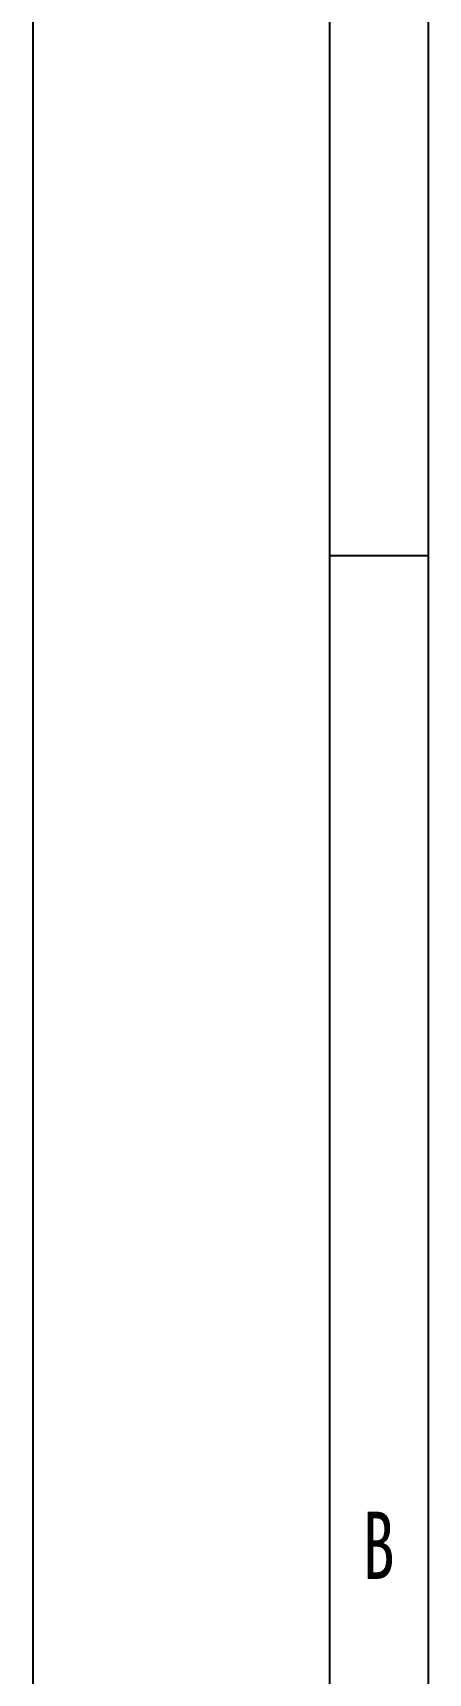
# Model space of a CAD drawing. Header units: inches. Extents: x 47316 to 59086, y 3141 to 11743.
# Drawn here: x 50262.9 to 50282.9, y 4978.2 to 5061.1 of the extents above; entities that cross this region are included whole.
import ezdxf

# ---------------------------------------------------------------- set-up
doc = ezdxf.new("R2010")
doc.units = ezdxf.units.IN
doc.header["$MEASUREMENT"] = 0
doc.layers.add('_BLACK_HOLE', color=7, linetype='Continuous')
doc.styles.add('MtX_SimSun', font='')
doc.styles.get('MtX_SimSun').set_extended_font_data('SimSun')

msp = doc.modelspace()

# ---------------------------------------------------------------- linework, layer by layer
at = {"layer": '_BLACK_HOLE', "lineweight": -3}
for p, q in [((50262.929, 5154.669), (50262.929, 4313.669)), ((50277.929, 5134.669), (50277.929, 4881.835)), ((50282.929, 5134.669), (50282.929, 4334.669)), ((50282.929, 5034.669), (50277.929, 5034.669))]:
    msp.add_line(p, q, dxfattribs=at)

# ---------------------------------------------------------------- texts
at = {"layer": '_BLACK_HOLE', "lineweight": -3, "style": 'MtX_SimSun', "width": 0.7}
msp.add_text('B', height=3.4, dxfattribs=at).set_placement((50279.612, 4982.969))

doc.saveas('drawing.dxf')
